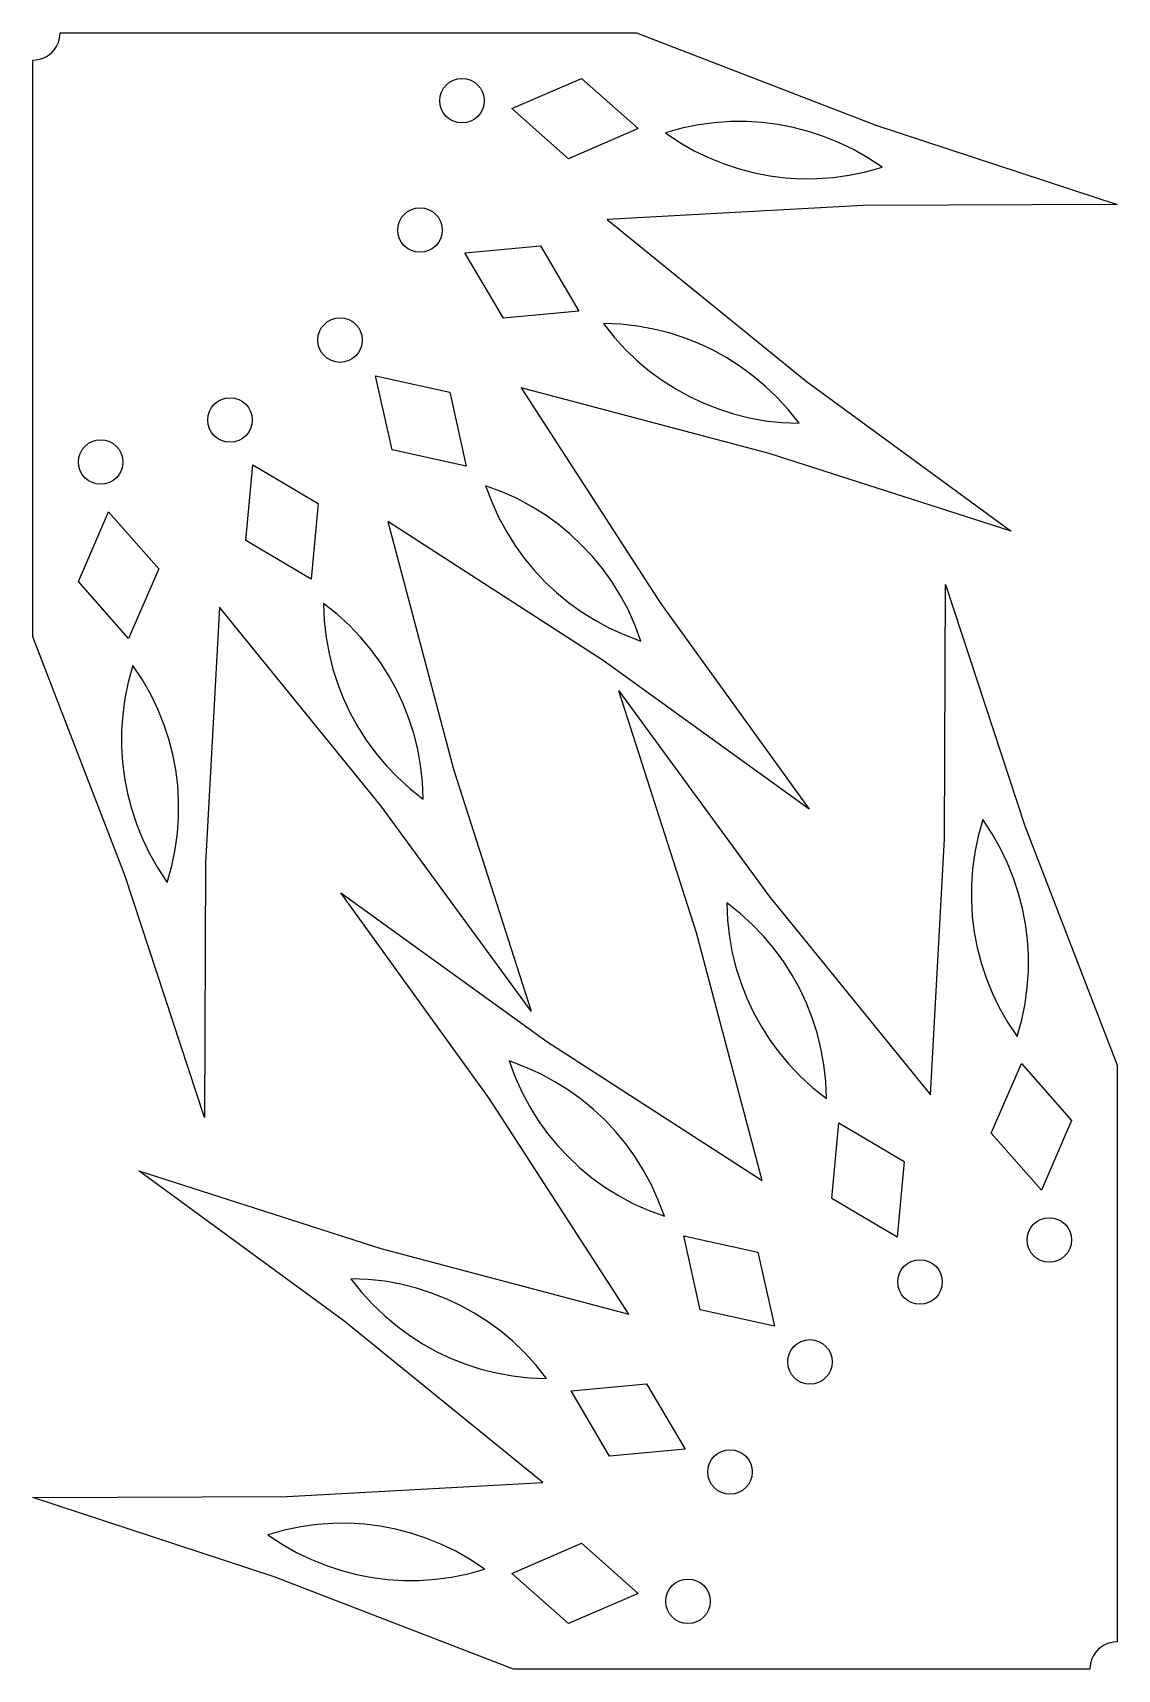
# Model space of a CAD drawing. Header units: metres. Extents: x 10 to 1205, y -1813 to -10.
import ezdxf

# ---------------------------------------------------------------- set-up
doc = ezdxf.new("R2010")
doc.units = ezdxf.units.M

msp = doc.modelspace()

# ---------------------------------------------------------------- linework, layer by layer
at = {"layer": 'CONTOUR'}
for points in [[(675.5, -10), (939.16, -111.84), (1205.1, -199.29), (925.16, -200.27), (642.93, -215.65), (862.21, -393.98), (1088.12, -559.33), (821.57, -473.76), (548.4, -401.17), (701.85, -638.54), (865.6, -865.6), (638.54, -701.85), (401.17, -548.4), (473.76, -821.57), (559.33, -1088.12), (393.98, -862.21), (215.65, -642.93), (200.27, -925.16), (199.29, -1205.1), (111.84, -939.16), (10, -675.5), (10, -40.25), (13.95, -39.99), (17.83, -39.22), (21.58, -37.95), (25.12, -36.2), (28.42, -34), (31.39, -31.39), (34, -28.42), (36.2, -25.13), (37.95, -21.58), (39.22, -17.83), (39.99, -13.95), (40.25, -10)], [(539.6, -1813.17), (275.94, -1711.33), (10, -1623.88), (289.95, -1622.9), (572.17, -1607.52), (352.89, -1429.19), (126.98, -1263.84), (393.54, -1349.41), (666.7, -1422), (513.26, -1184.63), (349.5, -957.57), (576.56, -1121.32), (813.93, -1274.77), (741.35, -1001.6), (655.77, -735.05), (821.12, -960.96), (999.45, -1180.24), (1014.83, -898.01), (1015.82, -618.07), (1103.26, -884.01), (1205.1, -1147.67), (1205.1, -1782.92), (1201.15, -1783.18), (1197.27, -1783.95), (1193.53, -1785.22), (1189.98, -1786.97), (1186.69, -1789.17), (1183.71, -1791.78), (1181.1, -1794.76), (1178.91, -1798.05), (1177.16, -1801.59), (1175.88, -1805.34), (1175.11, -1809.22), (1174.85, -1813.17)]]:
    msp.add_lwpolyline(points, close=True, dxfattribs=at)
at = {"layer": 'HOLES'}
for points in [[(537.84, -93.6), (614.56, -60.42), (677.27, -115.68), (600.55, -148.87)], [(707.14, -120.42), (722.98, -130.93), (739.04, -140.05), (755.3, -147.88), (771.75, -154.51), (788.38, -159.98), (805.2, -164.33), (822.18, -167.58), (839.34, -169.74), (856.67, -170.8), (874.19, -170.73), (891.88, -169.52), (909.77, -167.09), (927.85, -163.38), (946.16, -158.27), (930.33, -147.76), (914.27, -138.64), (898.01, -130.81), (881.56, -124.18), (864.92, -118.71), (848.11, -114.36), (831.13, -111.11), (813.97, -108.95), (796.63, -107.9), (779.12, -107.96), (761.43, -109.17), (743.54, -111.6), (725.45, -115.31)], [(486.17, -252.62), (569.39, -244.77), (611.95, -316.71), (528.73, -324.56)], [(638.9, -330.44), (650.72, -345.33), (663.17, -358.97), (676.21, -371.44), (689.81, -382.83), (703.94, -393.17), (718.59, -402.5), (733.74, -410.84), (749.39, -418.2), (765.55, -424.56), (782.22, -429.91), (799.42, -434.22), (817.18, -437.44), (835.54, -439.5), (854.53, -440.31), (842.71, -425.42), (830.26, -411.78), (817.22, -399.3), (803.62, -387.92), (789.49, -377.58), (774.84, -368.24), (759.69, -359.9), (744.04, -352.55), (727.88, -346.19), (711.21, -340.83), (694, -336.52), (676.24, -333.31), (657.89, -331.25)], [(387.89, -387.89), (469.46, -406.14), (487.71, -487.71), (406.14, -469.46)], [(252.62, -486.17), (324.56, -528.73), (316.71, -611.95), (244.77, -569.39)], [(509.1, -509.1), (515.73, -526.91), (523.36, -543.73), (531.91, -559.62), (541.33, -574.65), (551.57, -588.86), (562.61, -602.26), (574.45, -614.87), (587.06, -626.7), (600.46, -637.75), (614.66, -647.99), (629.69, -657.41), (645.59, -665.96), (662.41, -673.58), (680.22, -680.22), (673.58, -662.41), (665.96, -645.59), (657.41, -629.69), (647.99, -614.66), (637.75, -600.46), (626.7, -587.06), (614.87, -574.45), (602.26, -562.61), (588.86, -551.57), (574.65, -541.33), (559.62, -531.91), (543.73, -523.36), (526.91, -515.73)], [(93.6, -537.84), (148.87, -600.55), (115.68, -677.27), (60.42, -614.56)], [(330.44, -638.9), (331.25, -657.89), (333.31, -676.24), (336.52, -694), (340.83, -711.21), (346.19, -727.88), (352.55, -744.04), (359.9, -759.69), (368.24, -774.84), (377.58, -789.49), (387.92, -803.62), (399.3, -817.22), (411.78, -830.26), (425.42, -842.71), (440.31, -854.53), (439.5, -835.54), (437.44, -817.18), (434.22, -799.42), (429.91, -782.22), (424.56, -765.55), (418.2, -749.39), (410.84, -733.74), (402.5, -718.59), (393.17, -703.94), (382.83, -689.81), (371.44, -676.21), (358.97, -663.17), (345.33, -650.72)], [(120.42, -707.14), (115.31, -725.45), (111.6, -743.54), (109.17, -761.43), (107.96, -779.12), (107.9, -796.63), (108.95, -813.97), (111.11, -831.13), (114.36, -848.11), (118.71, -864.92), (124.18, -881.56), (130.81, -898.01), (138.64, -914.27), (147.76, -930.33), (158.27, -946.16), (163.38, -927.85), (167.09, -909.77), (169.52, -891.88), (170.73, -874.19), (170.8, -856.67), (169.74, -839.34), (167.58, -822.18), (164.33, -805.2), (159.98, -788.38), (154.51, -771.75), (147.88, -755.3), (140.05, -739.04), (130.93, -722.98)], [(1094.69, -1116.03), (1099.79, -1097.72), (1103.5, -1079.63), (1105.93, -1061.74), (1107.15, -1044.05), (1107.21, -1026.54), (1106.15, -1009.2), (1103.99, -992.04), (1100.74, -975.06), (1096.39, -958.25), (1090.92, -941.61), (1084.3, -925.16), (1076.46, -908.9), (1067.34, -892.84), (1056.83, -877.01), (1051.73, -895.32), (1048.01, -913.4), (1045.59, -931.29), (1044.37, -948.98), (1044.31, -966.5), (1045.37, -983.83), (1047.52, -1000.99), (1050.77, -1017.97), (1055.12, -1034.79), (1060.59, -1051.42), (1067.22, -1067.87), (1075.06, -1084.13), (1084.18, -1100.19)], [(884.66, -1184.27), (883.86, -1165.28), (881.8, -1146.93), (878.58, -1129.17), (874.27, -1111.96), (868.92, -1095.29), (862.55, -1079.13), (855.2, -1063.48), (846.86, -1048.33), (837.53, -1033.68), (827.18, -1019.55), (815.8, -1005.95), (803.32, -992.91), (789.68, -980.46), (774.8, -968.64), (775.6, -987.63), (777.66, -1005.99), (780.88, -1023.75), (785.19, -1040.95), (790.54, -1057.62), (796.9, -1073.78), (804.26, -1089.43), (812.6, -1104.58), (821.93, -1119.23), (832.27, -1133.36), (843.66, -1146.96), (856.14, -1160), (869.77, -1172.45)], [(706, -1314.07), (699.37, -1296.26), (691.74, -1279.44), (683.19, -1263.55), (673.78, -1248.52), (663.53, -1234.31), (652.49, -1220.91), (640.66, -1208.3), (628.04, -1196.47), (614.64, -1185.42), (600.44, -1175.18), (585.41, -1165.76), (569.51, -1157.21), (552.69, -1149.59), (534.88, -1142.95), (541.52, -1160.76), (549.15, -1177.58), (557.7, -1193.48), (567.11, -1208.51), (577.35, -1222.71), (588.4, -1236.11), (600.23, -1248.72), (612.84, -1260.56), (626.25, -1271.6), (640.45, -1281.84), (655.48, -1291.26), (671.38, -1299.81), (688.19, -1307.44)], [(1121.5, -1285.33), (1066.23, -1222.62), (1099.42, -1145.9), (1154.69, -1208.61)], [(962.48, -1337), (890.54, -1294.44), (898.39, -1211.22), (970.34, -1253.78)], [(827.21, -1435.28), (745.64, -1417.03), (727.39, -1335.46), (808.97, -1353.71)], [(576.2, -1492.73), (564.39, -1477.84), (551.93, -1464.2), (538.89, -1451.73), (525.29, -1440.34), (511.16, -1430), (496.52, -1420.67), (481.37, -1412.33), (465.71, -1404.97), (449.56, -1398.61), (432.88, -1393.26), (415.68, -1388.95), (397.92, -1385.73), (379.57, -1383.67), (360.58, -1382.86), (372.39, -1397.75), (384.84, -1411.39), (397.89, -1423.87), (411.49, -1435.25), (425.62, -1445.59), (440.26, -1454.93), (455.41, -1463.27), (471.06, -1470.62), (487.22, -1476.98), (503.9, -1482.34), (521.1, -1486.65), (538.86, -1489.86), (557.21, -1491.92)], [(728.93, -1570.55), (645.72, -1578.4), (603.15, -1506.46), (686.37, -1498.61)], [(507.96, -1702.75), (492.12, -1692.24), (476.07, -1683.12), (459.81, -1675.29), (443.35, -1668.66), (426.72, -1663.19), (409.91, -1658.84), (392.92, -1655.59), (375.76, -1653.43), (358.43, -1652.37), (340.92, -1652.44), (323.22, -1653.65), (305.34, -1656.08), (287.25, -1659.79), (268.94, -1664.9), (284.78, -1675.41), (300.83, -1684.53), (317.09, -1692.36), (333.54, -1698.99), (350.18, -1704.46), (366.99, -1708.81), (383.98, -1712.06), (401.14, -1714.22), (418.47, -1715.27), (435.98, -1715.21), (453.68, -1714), (471.56, -1711.57), (489.65, -1707.86)], [(677.27, -1729.57), (600.55, -1762.75), (537.84, -1707.49), (614.56, -1674.3)]]:
    msp.add_lwpolyline(points, close=True, dxfattribs=at)
for centre in [(483.06, -84.93), (436.75, -227.44), (348.67, -348.67), (227.44, -436.75), (84.93, -483.06), (1130.18, -1340.11), (987.66, -1386.42), (866.43, -1474.5), (778.35, -1595.73), (732.04, -1738.24)]:
    msp.add_circle(centre, 24.52, dxfattribs=at)

doc.saveas('drawing.dxf')
